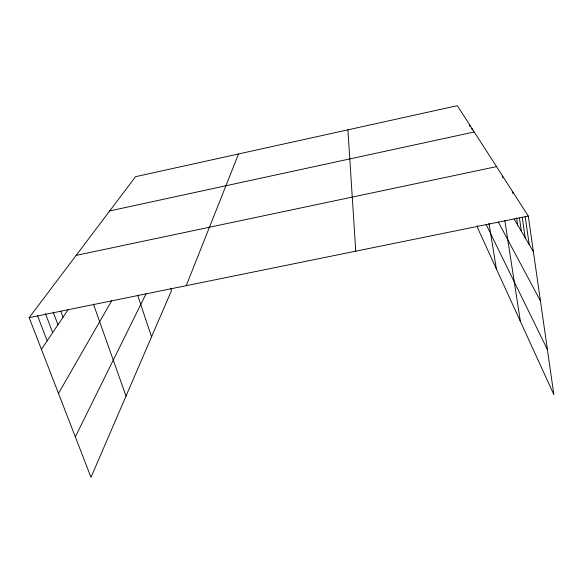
<?xml version="1.0" encoding="UTF-8"?>
<svg xmlns="http://www.w3.org/2000/svg" width="583" height="583" viewBox="0 0 583 583"><rect width="100%" height="100%" fill="white"/><g stroke="black" fill="none" stroke-linecap="round" stroke-linejoin="round"><path stroke-width="0.87" d="M186.225 285.685L238.542 153.963M75.324 436.878L146.253 293.402M58.497 393.416L111.747 300.682M41.437 349.377L67.963 309.872M170.71 288.184L171.475 290.611L90.992 477.317L29.15 317.655L135.526 176.693L457.342 105.683L528.293 216.06L553.85 394.596L477.82 228.339L477.382 225.73M109.699 210.922L474.249 131.977M76.14 255.39L496.512 166.621M29.15 317.655L528.293 216.06M514.14 219.055L533.394 251.681M498.312 221.992L540.456 301.017M486.062 224.317L547.401 349.56M37.465 315.549L47.157 340.858M45.423 313.559L52.659 332.66M53.221 312.175L57.95 324.782M60.836 311.227L63.051 317.188M93.433 304.173L126.015 396.076M137.814 295.566L151.536 336.872M471.887 128.304L472.172 130.067M469.599 124.755L469.891 126.547M488.969 223.172L496.352 268.858M504.805 220.41L520.357 321.357M502.641 176.153L502.91 177.91M512.756 191.887L513.025 193.68M516.618 217.889L517.689 225.067M519.417 217.991L521.377 231.32M525.203 216.803L529.218 244.612M522.259 217.568L525.217 237.828M347.913 129.834L355.747 251.178"/></g></svg>
